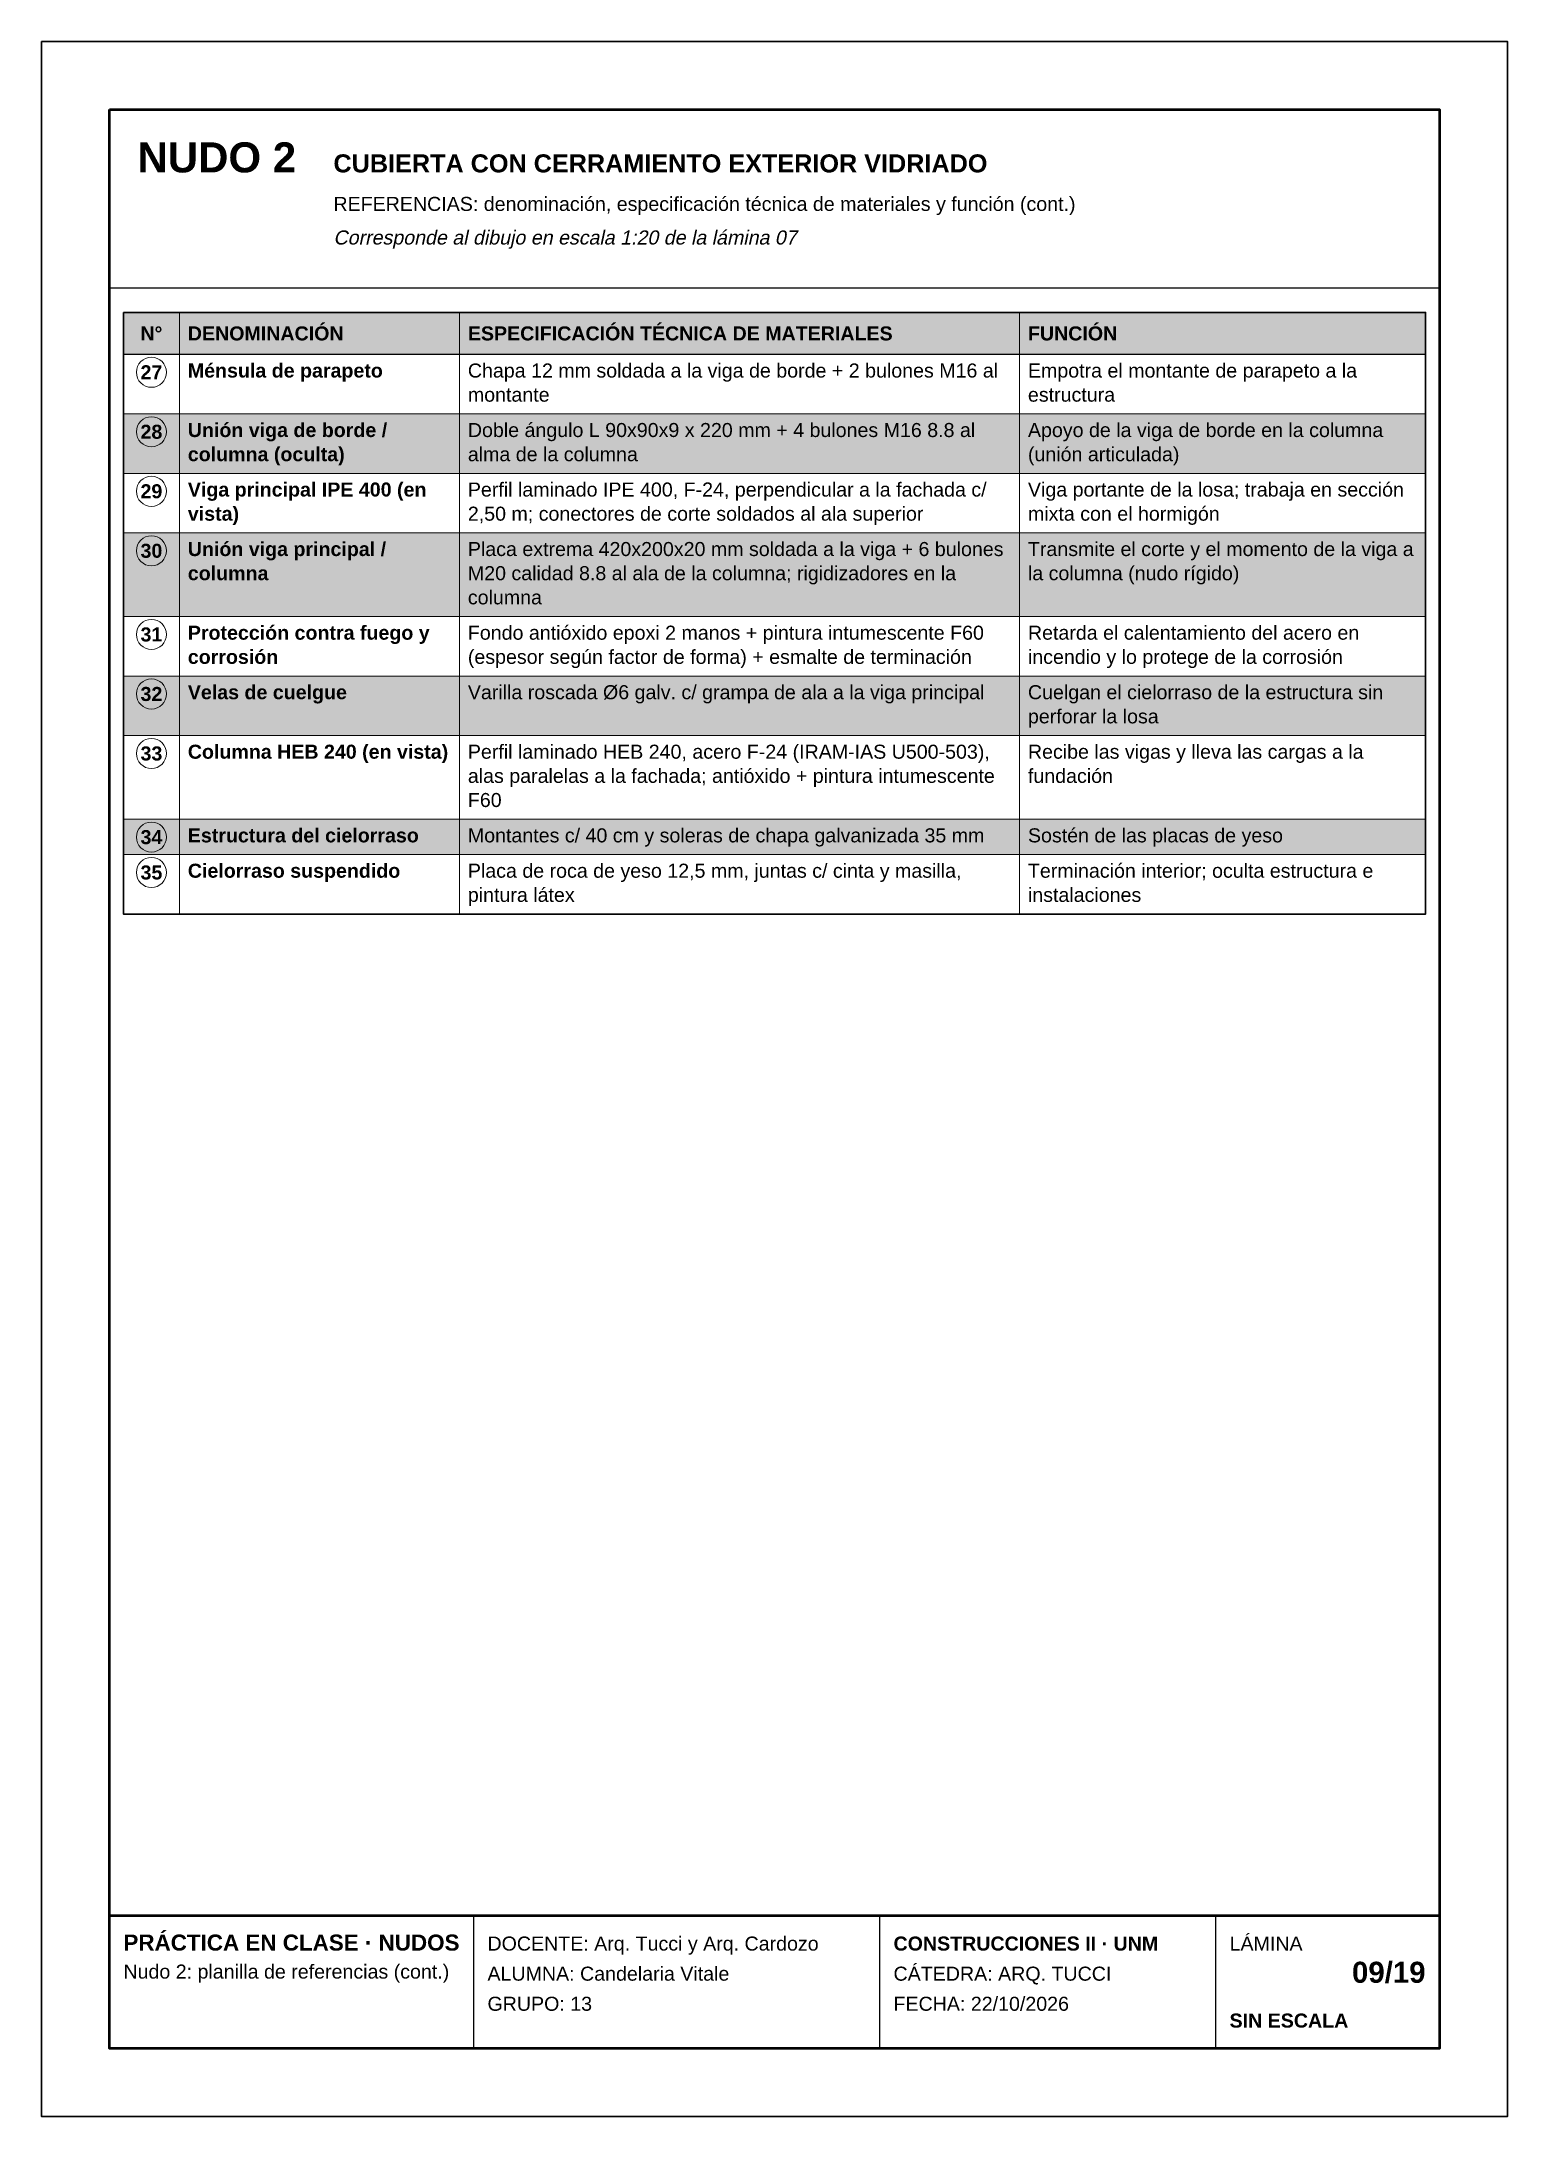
# Model space of a CAD drawing. Header units: millimetres. Extents: x 6 to 4194, y 6 to 5934.
import ezdxf
from ezdxf.enums import TextEntityAlignment as Align

# ---------------------------------------------------------------- set-up
doc = ezdxf.new("R2010")
doc.units = ezdxf.units.MM
doc.header["$LTSCALE"] = 20
for name, color, linetype in [('X-MARCO', 7, 'Continuous'), ('X-ROTULO', 7, 'Continuous'), ('X-TABLA', 7, 'Continuous'), ('X-TEXTOS', 7, 'Continuous')]:
    doc.layers.add(name, color=color, linetype=linetype)
doc.styles.add('ARIAL', font='arial.ttf')
doc.styles.add('ARIAL-B', font='arialbd.ttf')

msp = doc.modelspace()

# ---------------------------------------------------------------- hatches: boundary and pattern name
at = {"layer": 'X-TABLA', "true_color": 0xd9d9d9}
h = msp.add_hatch(color=254, dxfattribs=at)
h.dxf.hatch_style = 1
h.paths.add_polyline_path([(240, 5160), (3960, 5160), (3960, 5040), (240, 5040)])
at = {"layer": 'X-TABLA', "true_color": 0xf2f2f2}
h = msp.add_hatch(color=7, dxfattribs=at)
h.dxf.hatch_style = 1
h.paths.add_polyline_path([(240, 4870), (3960, 4870), (3960, 4700), (240, 4700)])
h = msp.add_hatch(color=7, dxfattribs=at)
h.dxf.hatch_style = 1
h.paths.add_polyline_path([(240, 4530), (3960, 4530), (3960, 4291), (240, 4291)])
h = msp.add_hatch(color=7, dxfattribs=at)
h.dxf.hatch_style = 1
h.paths.add_polyline_path([(240, 4121), (3960, 4121), (3960, 3951), (240, 3951)])
h = msp.add_hatch(color=7, dxfattribs=at)
h.dxf.hatch_style = 1
h.paths.add_polyline_path([(240, 3712), (3960, 3712), (3960, 3611), (240, 3611)])

# ---------------------------------------------------------------- linework, layer by layer
at = {"layer": 'X-MARCO', "lineweight": 30}
msp.add_lwpolyline([(6, 5934), (4194, 5934), (4194, 6), (6, 6)], close=True, dxfattribs=at)
at = {"layer": 'X-MARCO', "lineweight": 50}
msp.add_lwpolyline([(200, 5740), (4000, 5740), (4000, 200), (200, 200)], close=True, dxfattribs=at)
at = {"layer": 'X-ROTULO', "lineweight": 50}
msp.add_lwpolyline([(200, 580), (4000, 580), (4000, 200), (200, 200)], close=True, dxfattribs=at)
at = {"layer": 'X-ROTULO', "lineweight": 25}
for points in [[(1240, 580), (1240, 200)], [(2400, 580), (2400, 200)], [(3360, 580), (3360, 200)]]:
    msp.add_lwpolyline(points, dxfattribs=at)
at = {"layer": 'X-TABLA', "lineweight": 25}
msp.add_lwpolyline([(240, 5160), (3960, 5160), (3960, 5040), (240, 5040)], close=True, dxfattribs=at)
at = {"layer": 'X-TABLA', "lineweight": 30}
msp.add_lwpolyline([(240, 5160), (3960, 5160), (3960, 3441), (240, 3441)], close=True, dxfattribs=at)
at = {"layer": 'X-TABLA', "lineweight": 13}
for points in [[(400, 5160), (400, 3441)], [(1200, 5160), (1200, 3441)], [(2800, 5160), (2800, 3441)], [(240, 4870), (3960, 4870)], [(240, 4700), (3960, 4700)], [(240, 4530), (3960, 4530)], [(240, 4291), (3960, 4291)], [(240, 4121), (3960, 4121)], [(240, 3951), (3960, 3951)], [(240, 3712), (3960, 3712)], [(240, 3611), (3960, 3611)], [(240, 3441), (3960, 3441)]]:
    msp.add_lwpolyline(points, dxfattribs=at)
at = {"layer": 'X-TABLA', "lineweight": 18}
for centre in [(320, 4989), (320, 4819), (320, 4649), (320, 4479), (320, 4240), (320, 4070), (320, 3900), (320, 3661), (320, 3560)]:
    msp.add_circle(centre, 43, dxfattribs=at)
at = {"layer": 'X-TEXTOS', "lineweight": 25}
msp.add_lwpolyline([(200, 5230), (4000, 5230)], dxfattribs=at)

# ---------------------------------------------------------------- texts
at = {"layer": 'X-ROTULO'}
for s, height, style, p in [('PRÁCTICA EN CLASE · NUDOS', 45.824, 'ARIAL-B', (240, 480)), ('DOCENTE: Arq. Tucci y Arq. Cardozo', 40.096, 'ARIAL', (1280, 480)), ('CONSTRUCCIONES II · UNM', 40.096, 'ARIAL-B', (2440, 480)), ('LÁMINA', 40.1, 'ARIAL', (3400, 480)), ('Nudo 2: planilla de referencias (cont.)', 40.096, 'ARIAL', (240, 400)), ('ALUMNA: Candelaria Vitale', 40.096, 'ARIAL', (1280, 394)), ('CÁTEDRA: ARQ. TUCCI', 40.096, 'ARIAL', (2440, 394)), ('GRUPO: 13', 40.1, 'ARIAL', (1280, 308)), ('FECHA: 22/10/2026', 40.096, 'ARIAL', (2440, 308)), ('SIN ESCALA', 40.1, 'ARIAL-B', (3400, 260))]:
    msp.add_text(s, height=height, dxfattribs=dict(at, style=style)).set_placement(p)
at = {"layer": 'X-ROTULO', "style": 'ARIAL-B'}
msp.add_text('09/19', height=60.14, dxfattribs=at).set_placement((3960, 388), align=Align.RIGHT)
at = {"layer": 'X-TABLA', "style": 'ARIAL-B'}
for s, p in [('N°', (320, 5080)), ('27', (320, 4969)), ('28', (320, 4799)), ('29', (320, 4629)), ('30', (320, 4459)), ('31', (320, 4220)), ('32', (320, 4050)), ('33', (320, 3880)), ('34', (320, 3641)), ('35', (320, 3540))]:
    msp.add_text(s, height=40.1, dxfattribs=at).set_placement(p, align=Align.CENTER)
at = {"layer": 'X-TABLA'}
for s, height, style, p in [('DENOMINACIÓN', 40.096, 'ARIAL-B', (424, 5080)), ('ESPECIFICACIÓN TÉCNICA DE MATERIALES', 40.096, 'ARIAL-B', (1224, 5080)), ('FUNCIÓN', 40.1, 'ARIAL-B', (2824, 5080)), ('Ménsula de parapeto', 40.096, 'ARIAL-B', (424, 4974)), ('Chapa 12 mm soldada a la viga de borde + 2 bulones M16 al', 40.096, 'ARIAL', (1224, 4974)), ('Empotra el montante de parapeto a la', 40.096, 'ARIAL', (2824, 4974)), ('montante', 40.1, 'ARIAL', (1224, 4905)), ('estructura', 40.1, 'ARIAL', (2824, 4905)), ('Unión viga de borde /', 40.096, 'ARIAL-B', (424, 4804)), ('Doble ángulo L 90x90x9 x 220 mm + 4 bulones M16 8.8 al', 40.096, 'ARIAL', (1224, 4804)), ('Apoyo de la viga de borde en la columna', 40.096, 'ARIAL', (2824, 4804)), ('columna (oculta)', 40.096, 'ARIAL-B', (424, 4735)), ('alma de la columna', 40.096, 'ARIAL', (1224, 4735)), ('(unión articulada)', 40.096, 'ARIAL', (2824, 4735)), ('Viga principal IPE 400 (en', 40.096, 'ARIAL-B', (424, 4634)), ('Perfil laminado IPE 400, F-24, perpendicular a la fachada c/', 40.096, 'ARIAL', (1224, 4634)), ('Viga portante de la losa; trabaja en sección', 40.096, 'ARIAL', (2824, 4634)), ('vista)', 40.1, 'ARIAL-B', (424, 4565)), ('2,50 m; conectores de corte soldados al ala superior', 40.096, 'ARIAL', (1224, 4565)), ('mixta con el hormigón', 40.096, 'ARIAL', (2824, 4565)), ('Unión viga principal /', 40.096, 'ARIAL-B', (424, 4464)), ('Placa extrema 420x200x20 mm soldada a la viga + 6 bulones', 40.096, 'ARIAL', (1224, 4464)), ('Transmite el corte y el momento de la viga a', 40.096, 'ARIAL', (2824, 4464)), ('columna', 40.1, 'ARIAL-B', (424, 4395)), ('M20 calidad 8.8 al ala de la columna; rigidizadores en la', 40.096, 'ARIAL', (1224, 4395)), ('la columna (nudo rígido)', 40.096, 'ARIAL', (2824, 4395)), ('columna', 40.1, 'ARIAL', (1224, 4326)), ('Protección contra fuego y', 40.096, 'ARIAL-B', (424, 4225)), ('Fondo antióxido epoxi 2 manos + pintura intumescente F60', 40.096, 'ARIAL', (1224, 4225)), ('Retarda el calentamiento del acero en', 40.096, 'ARIAL', (2824, 4225)), ('corrosión', 40.1, 'ARIAL-B', (424, 4156)), ('(espesor según factor de forma) + esmalte de terminación', 40.096, 'ARIAL', (1224, 4156)), ('incendio y lo protege de la corrosión', 40.096, 'ARIAL', (2824, 4156)), ('Velas de cuelgue', 40.096, 'ARIAL-B', (424, 4055)), ('Varilla roscada Ø6 galv. c/ grampa de ala a la viga principal', 40.096, 'ARIAL', (1224, 4055)), ('Cuelgan el cielorraso de la estructura sin', 40.096, 'ARIAL', (2824, 4055)), ('perforar la losa', 40.096, 'ARIAL', (2824, 3986)), ('Columna HEB 240 (en vista)', 40.096, 'ARIAL-B', (424, 3885)), ('Perfil laminado HEB 240, acero F-24 (IRAM-IAS U500-503),', 40.096, 'ARIAL', (1224, 3885)), ('Recibe las vigas y lleva las cargas a la', 40.096, 'ARIAL', (2824, 3885)), ('alas paralelas a la fachada; antióxido + pintura intumescente', 40.096, 'ARIAL', (1224, 3816)), ('fundación', 40.1, 'ARIAL', (2824, 3816)), ('F60', 40.1, 'ARIAL', (1224, 3747)), ('Estructura del cielorraso', 40.096, 'ARIAL-B', (424, 3646)), ('Montantes c/ 40 cm y soleras de chapa galvanizada 35 mm', 40.096, 'ARIAL', (1224, 3646)), ('Sostén de las placas de yeso', 40.096, 'ARIAL', (2824, 3646)), ('Cielorraso suspendido', 40.096, 'ARIAL-B', (424, 3545)), ('Placa de roca de yeso 12,5 mm, juntas c/ cinta y masilla,', 40.096, 'ARIAL', (1224, 3545)), ('Terminación interior; oculta estructura e', 40.096, 'ARIAL', (2824, 3545)), ('pintura látex', 40.096, 'ARIAL', (1224, 3476)), ('instalaciones', 40.096, 'ARIAL', (2824, 3476))]:
    msp.add_text(s, height=height, dxfattribs=dict(at, style=style)).set_placement(p)
at = {"layer": 'X-TEXTOS'}
for s, height, style, p in [('NUDO 2', 85.92, 'ARIAL-B', (280, 5560)), ('CUBIERTA CON CERRAMIENTO EXTERIOR VIDRIADO', 51.552, 'ARIAL-B', (840, 5560)), ('REFERENCIAS: denominación, especificación técnica de materiales y función (cont.)', 40.096, 'ARIAL', (840, 5450))]:
    msp.add_text(s, height=height, dxfattribs=dict(at, style=style)).set_placement(p)
at = {"layer": 'X-TEXTOS', "style": 'ARIAL', "oblique": 12}
msp.add_text('Corresponde al dibujo en escala 1:20 de la lámina 07', height=40.096, dxfattribs=at).set_placement((840, 5354))

doc.saveas('drawing.dxf')
